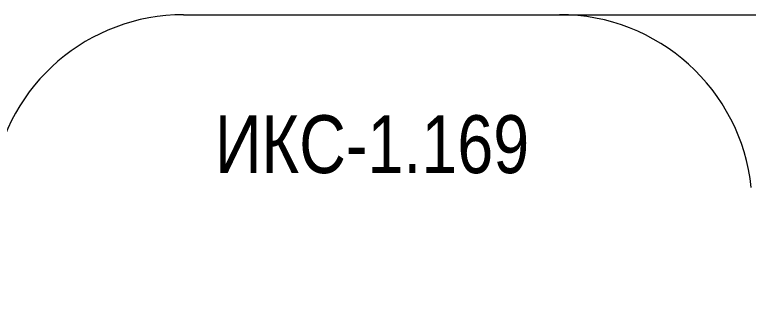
# Model space of a CAD drawing. Header units: millimetres. Extents: x -4781 to 5098, y -4410 to 4664.
# Drawn here: x -2031 to 1772, y 3204 to 4664 of the extents above; entities that cross this region are included whole.
import ezdxf

# ---------------------------------------------------------------- set-up
doc = ezdxf.new("R2010")
doc.units = ezdxf.units.MM
for name, color, linetype in [('DIKOM_АРТИКУЛ', 7, 'Continuous'), ('DIKOM_ЗОНА', 80, 'Continuous'), ('DIKOM_РАЗМЕР_ЗОНА', 7, 'Continuous')]:
    doc.layers.add(name, color=color, linetype=linetype)
doc.styles.add('style1', font='arial.ttf', dxfattribs={"width": 0.8})
doc.dimstyles.new('1-50', dxfattribs={"dimtxt": 300, "dimasz": 200, "dimexe": 100, "dimexo": 0, "dimgap": 100, "dimtad": 1, "dimtxsty": 'style1', "dimcen": 200, "dimclrd": 7, "dimclre": 7, "dimclrt": 7, "dimadec": 1, "dimazin": 2, "dimtfac": 1, "dimtmove": 0, "dimatfit": 2, "dimfxl": 0, "dimlwd": 25, "dimlwe": 18, "dimarcsym": 0})

# ---------------------------------------------------------------- blocks, each defined once
blk = doc.blocks.new('*D56')
at = {"layer": 'Defpoints', "color": 0, "transparency": 16777216}
for p in [(431.2, 4664.4), (1138.3, -3755.5), (4997.7, -3755.5)]:
    blk.add_point(p, dxfattribs=at)
at = {"layer": 'DIKOM_РАЗМЕР_ЗОНА', "color": 7, "lineweight": 18, "transparency": 16777216}
for p, q in [((431.2, 4664.4), (5097.7, 4664.4)), ((1138.3, -3755.5), (5097.7, -3755.5))]:
    blk.add_line(p, q, dxfattribs=at)
at = {"layer": 'DIKOM_РАЗМЕР_ЗОНА', "color": 7, "lineweight": 25, "transparency": 16777216}
blk.add_line((4997.7, 4464.4), (4997.7, -3555.5), dxfattribs=at)
at = {"layer": 'DIKOM_РАЗМЕР_ЗОНА', "color": 7, "transparency": 16777216}
for points in [[(4964.4, 4464.4), (5031, 4464.4), (4997.7, 4664.4)], [(4964.4, -3555.5), (5031, -3555.5), (4997.7, -3755.5)]]:
    blk.add_solid(points, dxfattribs=at)
at = {"layer": 'DIKOM_РАЗМЕР_ЗОНА', "color": 7, "transparency": 16777216, "insert": (4744.5, -645.4), "char_height": 300, "attachment_point": 5, "rotation": 90, "style": 'style1'}
blk.add_mtext('8700', dxfattribs=at)

msp = doc.modelspace()

# ---------------------------------------------------------------- linework, layer by layer
at = {"layer": 'DIKOM_ЗОНА', "color": 3, "lineweight": 15}
msp.add_line((-1155.201, 4664.406), (792.744, 4664.406), dxfattribs=at)
for centre, start, end in [((-1155.201, 3664.406), 90, 171.3154), ((792.744, 3664.406), 5.985468, 90)]:
    msp.add_arc(centre, 1000, start, end, dxfattribs=at)

# ---------------------------------------------------------------- texts
at = {"layer": 'DIKOM_АРТИКУЛ', "insert": (-992.692, 4143.004), "char_height": 300, "width": 1667.53662, "attachment_point": 1, "style": 'style1'}
msp.add_mtext('ИКС-1.169', dxfattribs=at)

# ---------------------------------------------------------------- dimensions: what is measured, and where the dimension line sits
at = {"layer": 'DIKOM_РАЗМЕР_ЗОНА'}
dim = msp.add_linear_dim(base=(4997.702, -3755.486), p1=(431.153, 4664.406), p2=(1138.315, -3755.486), angle=90, text='8700', dimstyle='1-50', dxfattribs=at)
dim.commit()
dim.dimension.update_dxf_attribs({"geometry": '*D56', "text_midpoint": (4997.702, -645.428), "dimtype": 160})

doc.saveas('drawing.dxf')
